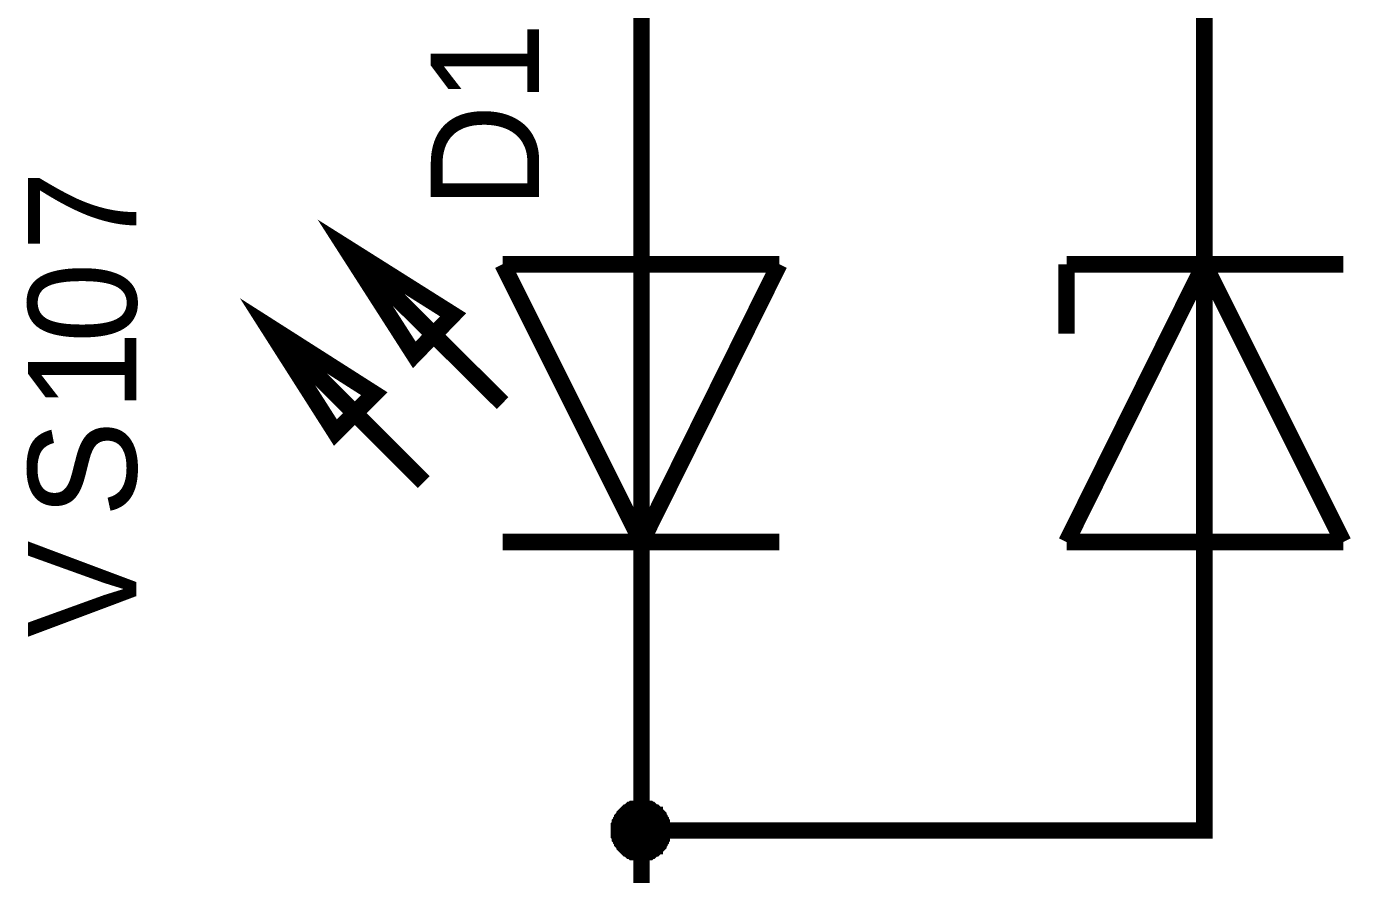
# Model space of a CAD drawing. Header units: millimetres. Extents: x 0 to 20.9, y 0 to 9.5.
# Drawn here: x 18.564 to 19.505, y 3.269 to 3.87 of the extents above; entities that cross this region are included whole.
import ezdxf

# ---------------------------------------------------------------- set-up
doc = ezdxf.new("R2010")
doc.units = ezdxf.units.MM
doc.header["$MEASUREMENT"] = 0
doc.layers.add('Sheet', color=255, linetype='Continuous')

msp = doc.modelspace()

# ---------------------------------------------------------------- linework, layer by layer
at = {"layer": 'Sheet'}
for points, const_width in [([(19.40005, 3.79933), (19.40005, 3.90626), (19.00074, 3.90626), (19.00074, 3.79933)], 0.0118), ([(19.00074, 3.70159), (19.00074, 3.79933)], 0.0118), ([(19.40005, 3.70159), (19.40005, 3.79933)], 0.0118), ([(18.90216, 3.60302), (18.79022, 3.71412)], 0.0118), ([(18.83951, 3.63727), (18.79022, 3.71412)], 0.0118), ([(18.86708, 3.66567), (18.79022, 3.71412)], 0.0118), ([(18.90216, 3.70159), (19.09848, 3.70159)], 0.0118), ([(18.90216, 3.70159), (19.00074, 3.50444)], 0.0118), ([(19.09848, 3.70159), (19.00074, 3.50444)], 0.0118), ([(19.00074, 3.50444), (19.00074, 3.70159)], 0.0118), ([(19.49862, 3.70159), (19.30231, 3.70159)], 0.0118), ([(19.30231, 3.50444), (19.40005, 3.70159)], 0.0118), ([(19.30231, 3.70159), (19.30231, 3.6523)], 0.0118), ([(19.40005, 3.50444), (19.40005, 3.70159)], 0.0118), ([(19.40005, 3.70159), (19.49862, 3.50444)], 0.0118), ([(18.84619, 3.54705), (18.73509, 3.65815)], 0.0118), ([(18.8111, 3.6097), (18.73509, 3.65815)], 0.0118), ([(18.78354, 3.58213), (18.73509, 3.65815)], 0.0118), ([(18.90216, 3.50444), (19.09848, 3.50444)], 0.0118), ([(19.00074, 3.50444), (19.00074, 3.40587)], 0.0118), ([(19.49862, 3.50444), (19.30231, 3.50444)], 0.0118), ([(19.40005, 3.50444), (19.40005, 3.40587)], 0.0118), ([(19.40005, 3.40587), (19.40005, 3.29977), (19.00074, 3.29977)], 0.0118), ([(19.00074, 3.09928), (19.00074, 3.29977), (19.00074, 3.40587)], 0.0118), ([(18.98069, 3.29977), (18.98069, 3.30061), (18.98069, 3.30144), (18.98069, 3.30311), (18.98069, 3.30395), (18.98152, 3.30478), (18.98152, 3.30562), (18.98152, 3.30645), (18.98236, 3.30729), (18.98236, 3.30813), (18.98319, 3.30896), (18.98319, 3.3098), (18.98403, 3.31063), (18.98486, 3.31147), (18.98486, 3.3123), (18.9857, 3.31314), (18.98653, 3.31397), (18.98737, 3.31481), (18.98737, 3.31481), (18.98821, 3.31564), (18.98904, 3.31648), (18.98988, 3.31648), (18.99071, 3.31731), (18.99155, 3.31815), (18.99238, 3.31815), (18.99322, 3.31899), (18.99489, 3.31899), (18.99572, 3.31899), (18.99656, 3.31982), (18.99739, 3.31982), (18.99823, 3.31982), (18.9999, 3.31982), (19.00074, 3.31982)], 0.0039), ([(18.98069, 3.29977), (18.98069, 3.30061), (18.98069, 3.30144), (18.98069, 3.30311), (18.98069, 3.30395), (18.98152, 3.30478), (18.98152, 3.30562), (18.98152, 3.30645), (18.98236, 3.30729), (18.98236, 3.30813), (18.98319, 3.30896), (18.98319, 3.3098), (18.98403, 3.31063), (18.98486, 3.31147), (18.98486, 3.3123), (18.9857, 3.31314), (18.98653, 3.31397), (18.98737, 3.31481), (18.98737, 3.31481), (18.98821, 3.31564), (18.98904, 3.31648), (18.98988, 3.31648), (18.99071, 3.31731), (18.99155, 3.31815), (18.99238, 3.31815), (18.99322, 3.31899), (18.99489, 3.31899), (18.99572, 3.31899), (18.99656, 3.31982), (18.99739, 3.31982), (18.99823, 3.31982), (18.9999, 3.31982), (19.00074, 3.31982)], 0.0039), ([(18.98069, 3.29977), (18.98069, 3.30061), (18.98069, 3.30144), (18.98069, 3.30311), (18.98069, 3.30395), (18.98152, 3.30478), (18.98152, 3.30562), (18.98152, 3.30645), (18.98236, 3.30729), (18.98236, 3.30813), (18.98319, 3.30896), (18.98319, 3.3098), (18.98403, 3.31063), (18.98486, 3.31147), (18.98486, 3.3123), (18.9857, 3.31314), (18.98653, 3.31397), (18.98737, 3.31481), (18.98737, 3.31481), (18.98821, 3.31564), (18.98904, 3.31648), (18.98988, 3.31648), (18.99071, 3.31731), (18.99155, 3.31815), (18.99238, 3.31815), (18.99322, 3.31899), (18.99489, 3.31899), (18.99572, 3.31899), (18.99656, 3.31982), (18.99739, 3.31982), (18.99823, 3.31982), (18.9999, 3.31982), (19.00074, 3.31982)], 0.0039), ([(18.98069, 3.29977), (18.98069, 3.30061), (18.98069, 3.30144), (18.98069, 3.30311), (18.98069, 3.30395), (18.98152, 3.30478), (18.98152, 3.30562), (18.98152, 3.30645), (18.98236, 3.30729), (18.98236, 3.30813), (18.98319, 3.30896), (18.98319, 3.3098), (18.98403, 3.31063), (18.98486, 3.31147), (18.98486, 3.3123), (18.9857, 3.31314), (18.98653, 3.31397), (18.98737, 3.31481), (18.98737, 3.31481), (18.98821, 3.31564), (18.98904, 3.31648), (18.98988, 3.31648), (18.99071, 3.31731), (18.99155, 3.31815), (18.99238, 3.31815), (18.99322, 3.31899), (18.99489, 3.31899), (18.99572, 3.31899), (18.99656, 3.31982), (18.99739, 3.31982), (18.99823, 3.31982), (18.9999, 3.31982), (19.00074, 3.31982)], 0.0039), ([(18.98069, 3.29977), (18.98069, 3.30061), (18.98069, 3.30144), (18.98069, 3.30311), (18.98069, 3.30395), (18.98152, 3.30478), (18.98152, 3.30562), (18.98152, 3.30645), (18.98236, 3.30729), (18.98236, 3.30813), (18.98319, 3.30896), (18.98319, 3.3098), (18.98403, 3.31063), (18.98486, 3.31147), (18.98486, 3.3123), (18.9857, 3.31314), (18.98653, 3.31397), (18.98737, 3.31481), (18.98737, 3.31481), (18.98821, 3.31564), (18.98904, 3.31648), (18.98988, 3.31648), (18.99071, 3.31731), (18.99155, 3.31815), (18.99238, 3.31815), (18.99322, 3.31899), (18.99489, 3.31899), (18.99572, 3.31899), (18.99656, 3.31982), (18.99739, 3.31982), (18.99823, 3.31982), (18.9999, 3.31982), (19.00074, 3.31982)], 0.0039), ([(18.98069, 3.29977), (18.98069, 3.30061), (18.98069, 3.30144), (18.98069, 3.30311), (18.98069, 3.30395), (18.98152, 3.30478), (18.98152, 3.30562), (18.98152, 3.30645), (18.98236, 3.30729), (18.98236, 3.30813), (18.98319, 3.30896), (18.98319, 3.3098), (18.98403, 3.31063), (18.98486, 3.31147), (18.98486, 3.3123), (18.9857, 3.31314), (18.98653, 3.31397), (18.98737, 3.31481), (18.98737, 3.31481), (18.98821, 3.31564), (18.98904, 3.31648), (18.98988, 3.31648), (18.99071, 3.31731), (18.99155, 3.31815), (18.99238, 3.31815), (18.99322, 3.31899), (18.99489, 3.31899), (18.99572, 3.31899), (18.99656, 3.31982), (18.99739, 3.31982), (18.99823, 3.31982), (18.9999, 3.31982), (19.00074, 3.31982)], 0.0039), ([(18.98069, 3.29977), (18.98069, 3.30061), (18.98069, 3.30144), (18.98069, 3.30311), (18.98069, 3.30395), (18.98152, 3.30478), (18.98152, 3.30562), (18.98152, 3.30645), (18.98236, 3.30729), (18.98236, 3.30813), (18.98319, 3.30896), (18.98319, 3.3098), (18.98403, 3.31063), (18.98486, 3.31147), (18.98486, 3.3123), (18.9857, 3.31314), (18.98653, 3.31397), (18.98737, 3.31481), (18.98737, 3.31481), (18.98821, 3.31564), (18.98904, 3.31648), (18.98988, 3.31648), (18.99071, 3.31731), (18.99155, 3.31815), (18.99238, 3.31815), (18.99322, 3.31899), (18.99489, 3.31899), (18.99572, 3.31899), (18.99656, 3.31982), (18.99739, 3.31982), (18.99823, 3.31982), (18.9999, 3.31982), (19.00074, 3.31982)], 0.0039), ([(18.98069, 3.29977), (18.98069, 3.30061), (18.98069, 3.30144), (18.98069, 3.30311), (18.98069, 3.30395), (18.98152, 3.30478), (18.98152, 3.30562), (18.98152, 3.30645), (18.98236, 3.30729), (18.98236, 3.30813), (18.98319, 3.30896), (18.98319, 3.3098), (18.98403, 3.31063), (18.98486, 3.31147), (18.98486, 3.3123), (18.9857, 3.31314), (18.98653, 3.31397), (18.98737, 3.31481), (18.98737, 3.31481), (18.98821, 3.31564), (18.98904, 3.31648), (18.98988, 3.31648), (18.99071, 3.31731), (18.99155, 3.31815), (18.99238, 3.31815), (18.99322, 3.31899), (18.99489, 3.31899), (18.99572, 3.31899), (18.99656, 3.31982), (18.99739, 3.31982), (18.99823, 3.31982), (18.9999, 3.31982), (19.00074, 3.31982)], 0.0039), ([(19.00074, 3.31982), (19.00074, 3.31982)], 0.0039), ([(19.00074, 3.31982), (19.00157, 3.31982), (19.00241, 3.31982), (19.00408, 3.31982), (19.00491, 3.31982), (19.00575, 3.31899), (19.00658, 3.31899), (19.00742, 3.31899), (19.00825, 3.31815), (19.00909, 3.31815), (19.00993, 3.31731), (19.01076, 3.31648), (19.0116, 3.31648), (19.01243, 3.31564), (19.01327, 3.31481), (19.0141, 3.31481), (19.0141, 3.31397), (19.01494, 3.31314), (19.01577, 3.3123), (19.01661, 3.31147), (19.01661, 3.31063), (19.01744, 3.3098), (19.01744, 3.30896), (19.01828, 3.30813), (19.01828, 3.30729), (19.01911, 3.30645), (19.01911, 3.30562), (19.01911, 3.30478), (19.01995, 3.30395), (19.01995, 3.30311), (19.01995, 3.30144), (19.01995, 3.30061), (19.01995, 3.29977)], 0.0039), ([(19.00074, 3.31982), (19.00074, 3.31982)], 0.0039), ([(19.00074, 3.31982), (19.00157, 3.31982), (19.00241, 3.31982), (19.00408, 3.31982), (19.00491, 3.31982), (19.00575, 3.31899), (19.00658, 3.31899), (19.00742, 3.31899), (19.00825, 3.31815), (19.00909, 3.31815), (19.00993, 3.31731), (19.01076, 3.31648), (19.0116, 3.31648), (19.01243, 3.31564), (19.01327, 3.31481), (19.0141, 3.31481), (19.0141, 3.31397), (19.01494, 3.31314), (19.01577, 3.3123), (19.01661, 3.31147), (19.01661, 3.31063), (19.01744, 3.3098), (19.01744, 3.30896), (19.01828, 3.30813), (19.01828, 3.30729), (19.01911, 3.30645), (19.01911, 3.30562), (19.01911, 3.30478), (19.01995, 3.30395), (19.01995, 3.30311), (19.01995, 3.30144), (19.01995, 3.30061), (19.01995, 3.29977)], 0.0039), ([(19.00074, 3.31982), (19.00074, 3.31982)], 0.0039), ([(19.00074, 3.31982), (19.00157, 3.31982), (19.00241, 3.31982), (19.00408, 3.31982), (19.00491, 3.31982), (19.00575, 3.31899), (19.00658, 3.31899), (19.00742, 3.31899), (19.00825, 3.31815), (19.00909, 3.31815), (19.00993, 3.31731), (19.01076, 3.31648), (19.0116, 3.31648), (19.01243, 3.31564), (19.01327, 3.31481), (19.0141, 3.31481), (19.0141, 3.31397), (19.01494, 3.31314), (19.01577, 3.3123), (19.01661, 3.31147), (19.01661, 3.31063), (19.01744, 3.3098), (19.01744, 3.30896), (19.01828, 3.30813), (19.01828, 3.30729), (19.01911, 3.30645), (19.01911, 3.30562), (19.01911, 3.30478), (19.01995, 3.30395), (19.01995, 3.30311), (19.01995, 3.30144), (19.01995, 3.30061), (19.01995, 3.29977)], 0.0039), ([(19.00074, 3.31982), (19.00074, 3.31982)], 0.0039), ([(19.00074, 3.31982), (19.00157, 3.31982), (19.00241, 3.31982), (19.00408, 3.31982), (19.00491, 3.31982), (19.00575, 3.31899), (19.00658, 3.31899), (19.00742, 3.31899), (19.00825, 3.31815), (19.00909, 3.31815), (19.00993, 3.31731), (19.01076, 3.31648), (19.0116, 3.31648), (19.01243, 3.31564), (19.01327, 3.31481), (19.0141, 3.31481), (19.0141, 3.31397), (19.01494, 3.31314), (19.01577, 3.3123), (19.01661, 3.31147), (19.01661, 3.31063), (19.01744, 3.3098), (19.01744, 3.30896), (19.01828, 3.30813), (19.01828, 3.30729), (19.01911, 3.30645), (19.01911, 3.30562), (19.01911, 3.30478), (19.01995, 3.30395), (19.01995, 3.30311), (19.01995, 3.30144), (19.01995, 3.30061), (19.01995, 3.29977)], 0.0039), ([(19.00074, 3.31982), (19.00074, 3.31982)], 0.0039), ([(19.00074, 3.31982), (19.00157, 3.31982), (19.00241, 3.31982), (19.00408, 3.31982), (19.00491, 3.31982), (19.00575, 3.31899), (19.00658, 3.31899), (19.00742, 3.31899), (19.00825, 3.31815), (19.00909, 3.31815), (19.00993, 3.31731), (19.01076, 3.31648), (19.0116, 3.31648), (19.01243, 3.31564), (19.01327, 3.31481), (19.0141, 3.31481), (19.0141, 3.31397), (19.01494, 3.31314), (19.01577, 3.3123), (19.01661, 3.31147), (19.01661, 3.31063), (19.01744, 3.3098), (19.01744, 3.30896), (19.01828, 3.30813), (19.01828, 3.30729), (19.01911, 3.30645), (19.01911, 3.30562), (19.01911, 3.30478), (19.01995, 3.30395), (19.01995, 3.30311), (19.01995, 3.30144), (19.01995, 3.30061), (19.01995, 3.29977)], 0.0039), ([(19.00074, 3.31982), (19.00074, 3.31982)], 0.0039), ([(19.00074, 3.31982), (19.00157, 3.31982), (19.00241, 3.31982), (19.00408, 3.31982), (19.00491, 3.31982), (19.00575, 3.31899), (19.00658, 3.31899), (19.00742, 3.31899), (19.00825, 3.31815), (19.00909, 3.31815), (19.00993, 3.31731), (19.01076, 3.31648), (19.0116, 3.31648), (19.01243, 3.31564), (19.01327, 3.31481), (19.0141, 3.31481), (19.0141, 3.31397), (19.01494, 3.31314), (19.01577, 3.3123), (19.01661, 3.31147), (19.01661, 3.31063), (19.01744, 3.3098), (19.01744, 3.30896), (19.01828, 3.30813), (19.01828, 3.30729), (19.01911, 3.30645), (19.01911, 3.30562), (19.01911, 3.30478), (19.01995, 3.30395), (19.01995, 3.30311), (19.01995, 3.30144), (19.01995, 3.30061), (19.01995, 3.29977)], 0.0039), ([(19.00074, 3.31982), (19.00074, 3.31982)], 0.0039), ([(19.00074, 3.31982), (19.00157, 3.31982), (19.00241, 3.31982), (19.00408, 3.31982), (19.00491, 3.31982), (19.00575, 3.31899), (19.00658, 3.31899), (19.00742, 3.31899), (19.00825, 3.31815), (19.00909, 3.31815), (19.00993, 3.31731), (19.01076, 3.31648), (19.0116, 3.31648), (19.01243, 3.31564), (19.01327, 3.31481), (19.0141, 3.31481), (19.0141, 3.31397), (19.01494, 3.31314), (19.01577, 3.3123), (19.01661, 3.31147), (19.01661, 3.31063), (19.01744, 3.3098), (19.01744, 3.30896), (19.01828, 3.30813), (19.01828, 3.30729), (19.01911, 3.30645), (19.01911, 3.30562), (19.01911, 3.30478), (19.01995, 3.30395), (19.01995, 3.30311), (19.01995, 3.30144), (19.01995, 3.30061), (19.01995, 3.29977)], 0.0039), ([(19.00074, 3.31982), (19.00074, 3.31982)], 0.0039), ([(19.00074, 3.31982), (19.00157, 3.31982), (19.00241, 3.31982), (19.00408, 3.31982), (19.00491, 3.31982), (19.00575, 3.31899), (19.00658, 3.31899), (19.00742, 3.31899), (19.00825, 3.31815), (19.00909, 3.31815), (19.00993, 3.31731), (19.01076, 3.31648), (19.0116, 3.31648), (19.01243, 3.31564), (19.01327, 3.31481), (19.0141, 3.31481), (19.0141, 3.31397), (19.01494, 3.31314), (19.01577, 3.3123), (19.01661, 3.31147), (19.01661, 3.31063), (19.01744, 3.3098), (19.01744, 3.30896), (19.01828, 3.30813), (19.01828, 3.30729), (19.01911, 3.30645), (19.01911, 3.30562), (19.01911, 3.30478), (19.01995, 3.30395), (19.01995, 3.30311), (19.01995, 3.30144), (19.01995, 3.30061), (19.01995, 3.29977)], 0.0039), ([(19.00074, 3.27972), (18.9999, 3.27972), (18.99823, 3.27972), (18.99739, 3.27972), (18.99656, 3.27972), (18.99572, 3.28056), (18.99489, 3.28056), (18.99322, 3.28056), (18.99238, 3.28139), (18.99155, 3.28139), (18.99071, 3.28223), (18.98988, 3.28306), (18.98904, 3.28306), (18.98821, 3.2839), (18.98737, 3.28473), (18.98737, 3.28473), (18.98653, 3.28557), (18.9857, 3.28641), (18.98486, 3.28724), (18.98486, 3.28808), (18.98403, 3.28891), (18.98319, 3.28975), (18.98319, 3.29058), (18.98236, 3.29142), (18.98236, 3.29225), (18.98152, 3.29309), (18.98152, 3.29392), (18.98152, 3.29476), (18.98069, 3.29559), (18.98069, 3.29643), (18.98069, 3.2981), (18.98069, 3.29894), (18.98069, 3.29977)], 0.0039), ([(18.98069, 3.29977), (18.98069, 3.29977)], 0.0039), ([(19.00074, 3.27972), (18.9999, 3.27972), (18.99823, 3.27972), (18.99739, 3.27972), (18.99656, 3.27972), (18.99572, 3.28056), (18.99489, 3.28056), (18.99322, 3.28056), (18.99238, 3.28139), (18.99155, 3.28139), (18.99071, 3.28223), (18.98988, 3.28306), (18.98904, 3.28306), (18.98821, 3.2839), (18.98737, 3.28473), (18.98737, 3.28473), (18.98653, 3.28557), (18.9857, 3.28641), (18.98486, 3.28724), (18.98486, 3.28808), (18.98403, 3.28891), (18.98319, 3.28975), (18.98319, 3.29058), (18.98236, 3.29142), (18.98236, 3.29225), (18.98152, 3.29309), (18.98152, 3.29392), (18.98152, 3.29476), (18.98069, 3.29559), (18.98069, 3.29643), (18.98069, 3.2981), (18.98069, 3.29894), (18.98069, 3.29977)], 0.0039), ([(18.98069, 3.29977), (18.98069, 3.29977)], 0.0039), ([(19.00074, 3.27972), (18.9999, 3.27972), (18.99823, 3.27972), (18.99739, 3.27972), (18.99656, 3.27972), (18.99572, 3.28056), (18.99489, 3.28056), (18.99322, 3.28056), (18.99238, 3.28139), (18.99155, 3.28139), (18.99071, 3.28223), (18.98988, 3.28306), (18.98904, 3.28306), (18.98821, 3.2839), (18.98737, 3.28473), (18.98737, 3.28473), (18.98653, 3.28557), (18.9857, 3.28641), (18.98486, 3.28724), (18.98486, 3.28808), (18.98403, 3.28891), (18.98319, 3.28975), (18.98319, 3.29058), (18.98236, 3.29142), (18.98236, 3.29225), (18.98152, 3.29309), (18.98152, 3.29392), (18.98152, 3.29476), (18.98069, 3.29559), (18.98069, 3.29643), (18.98069, 3.2981), (18.98069, 3.29894), (18.98069, 3.29977)], 0.0039), ([(18.98069, 3.29977), (18.98069, 3.29977)], 0.0039), ([(19.00074, 3.27972), (18.9999, 3.27972), (18.99823, 3.27972), (18.99739, 3.27972), (18.99656, 3.27972), (18.99572, 3.28056), (18.99489, 3.28056), (18.99322, 3.28056), (18.99238, 3.28139), (18.99155, 3.28139), (18.99071, 3.28223), (18.98988, 3.28306), (18.98904, 3.28306), (18.98821, 3.2839), (18.98737, 3.28473), (18.98737, 3.28473), (18.98653, 3.28557), (18.9857, 3.28641), (18.98486, 3.28724), (18.98486, 3.28808), (18.98403, 3.28891), (18.98319, 3.28975), (18.98319, 3.29058), (18.98236, 3.29142), (18.98236, 3.29225), (18.98152, 3.29309), (18.98152, 3.29392), (18.98152, 3.29476), (18.98069, 3.29559), (18.98069, 3.29643), (18.98069, 3.2981), (18.98069, 3.29894), (18.98069, 3.29977)], 0.0039), ([(18.98069, 3.29977), (18.98069, 3.29977)], 0.0039), ([(19.00074, 3.27972), (18.9999, 3.27972), (18.99823, 3.27972), (18.99739, 3.27972), (18.99656, 3.27972), (18.99572, 3.28056), (18.99489, 3.28056), (18.99322, 3.28056), (18.99238, 3.28139), (18.99155, 3.28139), (18.99071, 3.28223), (18.98988, 3.28306), (18.98904, 3.28306), (18.98821, 3.2839), (18.98737, 3.28473), (18.98737, 3.28473), (18.98653, 3.28557), (18.9857, 3.28641), (18.98486, 3.28724), (18.98486, 3.28808), (18.98403, 3.28891), (18.98319, 3.28975), (18.98319, 3.29058), (18.98236, 3.29142), (18.98236, 3.29225), (18.98152, 3.29309), (18.98152, 3.29392), (18.98152, 3.29476), (18.98069, 3.29559), (18.98069, 3.29643), (18.98069, 3.2981), (18.98069, 3.29894), (18.98069, 3.29977)], 0.0039), ([(18.98069, 3.29977), (18.98069, 3.29977)], 0.0039), ([(19.00074, 3.27972), (18.9999, 3.27972), (18.99823, 3.27972), (18.99739, 3.27972), (18.99656, 3.27972), (18.99572, 3.28056), (18.99489, 3.28056), (18.99322, 3.28056), (18.99238, 3.28139), (18.99155, 3.28139), (18.99071, 3.28223), (18.98988, 3.28306), (18.98904, 3.28306), (18.98821, 3.2839), (18.98737, 3.28473), (18.98737, 3.28473), (18.98653, 3.28557), (18.9857, 3.28641), (18.98486, 3.28724), (18.98486, 3.28808), (18.98403, 3.28891), (18.98319, 3.28975), (18.98319, 3.29058), (18.98236, 3.29142), (18.98236, 3.29225), (18.98152, 3.29309), (18.98152, 3.29392), (18.98152, 3.29476), (18.98069, 3.29559), (18.98069, 3.29643), (18.98069, 3.2981), (18.98069, 3.29894), (18.98069, 3.29977)], 0.0039), ([(18.98069, 3.29977), (18.98069, 3.29977)], 0.0039), ([(19.00074, 3.27972), (18.9999, 3.27972), (18.99823, 3.27972), (18.99739, 3.27972), (18.99656, 3.27972), (18.99572, 3.28056), (18.99489, 3.28056), (18.99322, 3.28056), (18.99238, 3.28139), (18.99155, 3.28139), (18.99071, 3.28223), (18.98988, 3.28306), (18.98904, 3.28306), (18.98821, 3.2839), (18.98737, 3.28473), (18.98737, 3.28473), (18.98653, 3.28557), (18.9857, 3.28641), (18.98486, 3.28724), (18.98486, 3.28808), (18.98403, 3.28891), (18.98319, 3.28975), (18.98319, 3.29058), (18.98236, 3.29142), (18.98236, 3.29225), (18.98152, 3.29309), (18.98152, 3.29392), (18.98152, 3.29476), (18.98069, 3.29559), (18.98069, 3.29643), (18.98069, 3.2981), (18.98069, 3.29894), (18.98069, 3.29977)], 0.0039), ([(18.98069, 3.29977), (18.98069, 3.29977)], 0.0039), ([(19.00074, 3.27972), (18.9999, 3.27972), (18.99823, 3.27972), (18.99739, 3.27972), (18.99656, 3.27972), (18.99572, 3.28056), (18.99489, 3.28056), (18.99322, 3.28056), (18.99238, 3.28139), (18.99155, 3.28139), (18.99071, 3.28223), (18.98988, 3.28306), (18.98904, 3.28306), (18.98821, 3.2839), (18.98737, 3.28473), (18.98737, 3.28473), (18.98653, 3.28557), (18.9857, 3.28641), (18.98486, 3.28724), (18.98486, 3.28808), (18.98403, 3.28891), (18.98319, 3.28975), (18.98319, 3.29058), (18.98236, 3.29142), (18.98236, 3.29225), (18.98152, 3.29309), (18.98152, 3.29392), (18.98152, 3.29476), (18.98069, 3.29559), (18.98069, 3.29643), (18.98069, 3.2981), (18.98069, 3.29894), (18.98069, 3.29977)], 0.0039), ([(18.98069, 3.29977), (18.98069, 3.29977)], 0.0039), ([(19.01995, 3.29977), (19.01995, 3.29894), (19.01995, 3.2981), (19.01995, 3.29643), (19.01995, 3.29559), (19.01911, 3.29476), (19.01911, 3.29392), (19.01911, 3.29309), (19.01828, 3.29225), (19.01828, 3.29142), (19.01744, 3.29058), (19.01744, 3.28975), (19.01661, 3.28891), (19.01661, 3.28808), (19.01577, 3.28724), (19.01494, 3.28641), (19.0141, 3.28557), (19.0141, 3.28473), (19.01327, 3.28473), (19.01243, 3.2839), (19.0116, 3.28306), (19.01076, 3.28306), (19.00993, 3.28223), (19.00909, 3.28139), (19.00825, 3.28139), (19.00742, 3.28056), (19.00658, 3.28056), (19.00575, 3.28056), (19.00491, 3.27972), (19.00408, 3.27972), (19.00241, 3.27972), (19.00157, 3.27972), (19.00074, 3.27972)], 0.0039), ([(19.01995, 3.29977), (19.01995, 3.29894), (19.01995, 3.2981), (19.01995, 3.29643), (19.01995, 3.29559), (19.01911, 3.29476), (19.01911, 3.29392), (19.01911, 3.29309), (19.01828, 3.29225), (19.01828, 3.29142), (19.01744, 3.29058), (19.01744, 3.28975), (19.01661, 3.28891), (19.01661, 3.28808), (19.01577, 3.28724), (19.01494, 3.28641), (19.0141, 3.28557), (19.0141, 3.28473), (19.01327, 3.28473), (19.01243, 3.2839), (19.0116, 3.28306), (19.01076, 3.28306), (19.00993, 3.28223), (19.00909, 3.28139), (19.00825, 3.28139), (19.00742, 3.28056), (19.00658, 3.28056), (19.00575, 3.28056), (19.00491, 3.27972), (19.00408, 3.27972), (19.00241, 3.27972), (19.00157, 3.27972), (19.00074, 3.27972)], 0.0039), ([(19.01995, 3.29977), (19.01995, 3.29894), (19.01995, 3.2981), (19.01995, 3.29643), (19.01995, 3.29559), (19.01911, 3.29476), (19.01911, 3.29392), (19.01911, 3.29309), (19.01828, 3.29225), (19.01828, 3.29142), (19.01744, 3.29058), (19.01744, 3.28975), (19.01661, 3.28891), (19.01661, 3.28808), (19.01577, 3.28724), (19.01494, 3.28641), (19.0141, 3.28557), (19.0141, 3.28473), (19.01327, 3.28473), (19.01243, 3.2839), (19.0116, 3.28306), (19.01076, 3.28306), (19.00993, 3.28223), (19.00909, 3.28139), (19.00825, 3.28139), (19.00742, 3.28056), (19.00658, 3.28056), (19.00575, 3.28056), (19.00491, 3.27972), (19.00408, 3.27972), (19.00241, 3.27972), (19.00157, 3.27972), (19.00074, 3.27972)], 0.0039), ([(19.01995, 3.29977), (19.01995, 3.29894), (19.01995, 3.2981), (19.01995, 3.29643), (19.01995, 3.29559), (19.01911, 3.29476), (19.01911, 3.29392), (19.01911, 3.29309), (19.01828, 3.29225), (19.01828, 3.29142), (19.01744, 3.29058), (19.01744, 3.28975), (19.01661, 3.28891), (19.01661, 3.28808), (19.01577, 3.28724), (19.01494, 3.28641), (19.0141, 3.28557), (19.0141, 3.28473), (19.01327, 3.28473), (19.01243, 3.2839), (19.0116, 3.28306), (19.01076, 3.28306), (19.00993, 3.28223), (19.00909, 3.28139), (19.00825, 3.28139), (19.00742, 3.28056), (19.00658, 3.28056), (19.00575, 3.28056), (19.00491, 3.27972), (19.00408, 3.27972), (19.00241, 3.27972), (19.00157, 3.27972), (19.00074, 3.27972)], 0.0039), ([(19.01995, 3.29977), (19.01995, 3.29894), (19.01995, 3.2981), (19.01995, 3.29643), (19.01995, 3.29559), (19.01911, 3.29476), (19.01911, 3.29392), (19.01911, 3.29309), (19.01828, 3.29225), (19.01828, 3.29142), (19.01744, 3.29058), (19.01744, 3.28975), (19.01661, 3.28891), (19.01661, 3.28808), (19.01577, 3.28724), (19.01494, 3.28641), (19.0141, 3.28557), (19.0141, 3.28473), (19.01327, 3.28473), (19.01243, 3.2839), (19.0116, 3.28306), (19.01076, 3.28306), (19.00993, 3.28223), (19.00909, 3.28139), (19.00825, 3.28139), (19.00742, 3.28056), (19.00658, 3.28056), (19.00575, 3.28056), (19.00491, 3.27972), (19.00408, 3.27972), (19.00241, 3.27972), (19.00157, 3.27972), (19.00074, 3.27972)], 0.0039), ([(19.01995, 3.29977), (19.01995, 3.29894), (19.01995, 3.2981), (19.01995, 3.29643), (19.01995, 3.29559), (19.01911, 3.29476), (19.01911, 3.29392), (19.01911, 3.29309), (19.01828, 3.29225), (19.01828, 3.29142), (19.01744, 3.29058), (19.01744, 3.28975), (19.01661, 3.28891), (19.01661, 3.28808), (19.01577, 3.28724), (19.01494, 3.28641), (19.0141, 3.28557), (19.0141, 3.28473), (19.01327, 3.28473), (19.01243, 3.2839), (19.0116, 3.28306), (19.01076, 3.28306), (19.00993, 3.28223), (19.00909, 3.28139), (19.00825, 3.28139), (19.00742, 3.28056), (19.00658, 3.28056), (19.00575, 3.28056), (19.00491, 3.27972), (19.00408, 3.27972), (19.00241, 3.27972), (19.00157, 3.27972), (19.00074, 3.27972)], 0.0039), ([(19.01995, 3.29977), (19.01995, 3.29894), (19.01995, 3.2981), (19.01995, 3.29643), (19.01995, 3.29559), (19.01911, 3.29476), (19.01911, 3.29392), (19.01911, 3.29309), (19.01828, 3.29225), (19.01828, 3.29142), (19.01744, 3.29058), (19.01744, 3.28975), (19.01661, 3.28891), (19.01661, 3.28808), (19.01577, 3.28724), (19.01494, 3.28641), (19.0141, 3.28557), (19.0141, 3.28473), (19.01327, 3.28473), (19.01243, 3.2839), (19.0116, 3.28306), (19.01076, 3.28306), (19.00993, 3.28223), (19.00909, 3.28139), (19.00825, 3.28139), (19.00742, 3.28056), (19.00658, 3.28056), (19.00575, 3.28056), (19.00491, 3.27972), (19.00408, 3.27972), (19.00241, 3.27972), (19.00157, 3.27972), (19.00074, 3.27972)], 0.0039), ([(19.01995, 3.29977), (19.01995, 3.29894), (19.01995, 3.2981), (19.01995, 3.29643), (19.01995, 3.29559), (19.01911, 3.29476), (19.01911, 3.29392), (19.01911, 3.29309), (19.01828, 3.29225), (19.01828, 3.29142), (19.01744, 3.29058), (19.01744, 3.28975), (19.01661, 3.28891), (19.01661, 3.28808), (19.01577, 3.28724), (19.01494, 3.28641), (19.0141, 3.28557), (19.0141, 3.28473), (19.01327, 3.28473), (19.01243, 3.2839), (19.0116, 3.28306), (19.01076, 3.28306), (19.00993, 3.28223), (19.00909, 3.28139), (19.00825, 3.28139), (19.00742, 3.28056), (19.00658, 3.28056), (19.00575, 3.28056), (19.00491, 3.27972), (19.00408, 3.27972), (19.00241, 3.27972), (19.00157, 3.27972), (19.00074, 3.27972)], 0.0039), ([(19.01995, 3.29977), (19.01995, 3.29977), (19.01995, 3.29977), (19.01995, 3.29977), (19.01995, 3.29977), (19.01995, 3.29977), (19.01995, 3.29977), (19.01995, 3.29977), (19.01995, 3.29977), (19.01995, 3.29977), (19.01995, 3.29977), (19.01995, 3.29977), (19.01995, 3.29977), (19.01995, 3.29977), (19.01995, 3.29977), (19.01995, 3.29977), (19.01995, 3.29977), (19.01995, 3.29977), (19.01995, 3.29977), (19.01995, 3.29977), (19.01995, 3.29977), (19.01995, 3.29977), (19.01995, 3.29977), (19.01995, 3.29977), (19.01995, 3.29977), (19.01995, 3.29977), (19.01995, 3.29977), (19.01995, 3.29977), (19.01995, 3.29977), (19.01995, 3.29977), (19.01995, 3.29977), (19.01995, 3.29977), (19.01995, 3.29977)], 0.0039), ([(19.01995, 3.29977), (19.01995, 3.29977)], 0.0039), ([(19.01995, 3.29977), (19.01995, 3.29977), (19.01995, 3.29977), (19.01995, 3.29977), (19.01995, 3.29977), (19.01995, 3.29977), (19.01995, 3.29977), (19.01995, 3.29977), (19.01995, 3.29977), (19.01995, 3.29977), (19.01995, 3.29977), (19.01995, 3.29977), (19.01995, 3.29977), (19.01995, 3.29977), (19.01995, 3.29977), (19.01995, 3.29977), (19.01995, 3.29977), (19.01995, 3.29977), (19.01995, 3.29977), (19.01995, 3.29977), (19.01995, 3.29977), (19.01995, 3.29977), (19.01995, 3.29977), (19.01995, 3.29977), (19.01995, 3.29977), (19.01995, 3.29977), (19.01995, 3.29977), (19.01995, 3.29977), (19.01995, 3.29977), (19.01995, 3.29977), (19.01995, 3.29977), (19.01995, 3.29977), (19.01995, 3.29977)], 0.0039), ([(19.01995, 3.29977), (19.01995, 3.29977)], 0.0039), ([(19.01995, 3.29977), (19.01995, 3.29977), (19.01995, 3.29977), (19.01995, 3.29977), (19.01995, 3.29977), (19.01995, 3.29977), (19.01995, 3.29977), (19.01995, 3.29977), (19.01995, 3.29977), (19.01995, 3.29977), (19.01995, 3.29977), (19.01995, 3.29977), (19.01995, 3.29977), (19.01995, 3.29977), (19.01995, 3.29977), (19.01995, 3.29977), (19.01995, 3.29977), (19.01995, 3.29977), (19.01995, 3.29977), (19.01995, 3.29977), (19.01995, 3.29977), (19.01995, 3.29977), (19.01995, 3.29977), (19.01995, 3.29977), (19.01995, 3.29977), (19.01995, 3.29977), (19.01995, 3.29977), (19.01995, 3.29977), (19.01995, 3.29977), (19.01995, 3.29977), (19.01995, 3.29977), (19.01995, 3.29977), (19.01995, 3.29977)], 0.0039), ([(19.01995, 3.29977), (19.01995, 3.29977)], 0.0039), ([(19.01995, 3.29977), (19.01995, 3.29977), (19.01995, 3.29977), (19.01995, 3.29977), (19.01995, 3.29977), (19.01995, 3.29977), (19.01995, 3.29977), (19.01995, 3.29977), (19.01995, 3.29977), (19.01995, 3.29977), (19.01995, 3.29977), (19.01995, 3.29977), (19.01995, 3.29977), (19.01995, 3.29977), (19.01995, 3.29977), (19.01995, 3.29977), (19.01995, 3.29977), (19.01995, 3.29977), (19.01995, 3.29977), (19.01995, 3.29977), (19.01995, 3.29977), (19.01995, 3.29977), (19.01995, 3.29977), (19.01995, 3.29977), (19.01995, 3.29977), (19.01995, 3.29977), (19.01995, 3.29977), (19.01995, 3.29977), (19.01995, 3.29977), (19.01995, 3.29977), (19.01995, 3.29977), (19.01995, 3.29977), (19.01995, 3.29977)], 0.0039), ([(19.01995, 3.29977), (19.01995, 3.29977)], 0.0039), ([(19.01995, 3.29977), (19.01995, 3.29977), (19.01995, 3.29977), (19.01995, 3.29977), (19.01995, 3.29977), (19.01995, 3.29977), (19.01995, 3.29977), (19.01995, 3.29977), (19.01995, 3.29977), (19.01995, 3.29977), (19.01995, 3.29977), (19.01995, 3.29977), (19.01995, 3.29977), (19.01995, 3.29977), (19.01995, 3.29977), (19.01995, 3.29977), (19.01995, 3.29977), (19.01995, 3.29977), (19.01995, 3.29977), (19.01995, 3.29977), (19.01995, 3.29977), (19.01995, 3.29977), (19.01995, 3.29977), (19.01995, 3.29977), (19.01995, 3.29977), (19.01995, 3.29977), (19.01995, 3.29977), (19.01995, 3.29977), (19.01995, 3.29977), (19.01995, 3.29977), (19.01995, 3.29977), (19.01995, 3.29977), (19.01995, 3.29977)], 0.0039), ([(19.01995, 3.29977), (19.01995, 3.29977)], 0.0039), ([(19.01995, 3.29977), (19.01995, 3.29977), (19.01995, 3.29977), (19.01995, 3.29977), (19.01995, 3.29977), (19.01995, 3.29977), (19.01995, 3.29977), (19.01995, 3.29977), (19.01995, 3.29977), (19.01995, 3.29977), (19.01995, 3.29977), (19.01995, 3.29977), (19.01995, 3.29977), (19.01995, 3.29977), (19.01995, 3.29977), (19.01995, 3.29977), (19.01995, 3.29977), (19.01995, 3.29977), (19.01995, 3.29977), (19.01995, 3.29977), (19.01995, 3.29977), (19.01995, 3.29977), (19.01995, 3.29977), (19.01995, 3.29977), (19.01995, 3.29977), (19.01995, 3.29977), (19.01995, 3.29977), (19.01995, 3.29977), (19.01995, 3.29977), (19.01995, 3.29977), (19.01995, 3.29977), (19.01995, 3.29977), (19.01995, 3.29977)], 0.0039), ([(19.01995, 3.29977), (19.01995, 3.29977)], 0.0039), ([(19.01995, 3.29977), (19.01995, 3.29977), (19.01995, 3.29977), (19.01995, 3.29977), (19.01995, 3.29977), (19.01995, 3.29977), (19.01995, 3.29977), (19.01995, 3.29977), (19.01995, 3.29977), (19.01995, 3.29977), (19.01995, 3.29977), (19.01995, 3.29977), (19.01995, 3.29977), (19.01995, 3.29977), (19.01995, 3.29977), (19.01995, 3.29977), (19.01995, 3.29977), (19.01995, 3.29977), (19.01995, 3.29977), (19.01995, 3.29977), (19.01995, 3.29977), (19.01995, 3.29977), (19.01995, 3.29977), (19.01995, 3.29977), (19.01995, 3.29977), (19.01995, 3.29977), (19.01995, 3.29977), (19.01995, 3.29977), (19.01995, 3.29977), (19.01995, 3.29977), (19.01995, 3.29977), (19.01995, 3.29977), (19.01995, 3.29977)], 0.0039), ([(19.01995, 3.29977), (19.01995, 3.29977)], 0.0039), ([(19.01995, 3.29977), (19.01995, 3.29977), (19.01995, 3.29977), (19.01995, 3.29977), (19.01995, 3.29977), (19.01995, 3.29977), (19.01995, 3.29977), (19.01995, 3.29977), (19.01995, 3.29977), (19.01995, 3.29977), (19.01995, 3.29977), (19.01995, 3.29977), (19.01995, 3.29977), (19.01995, 3.29977), (19.01995, 3.29977), (19.01995, 3.29977), (19.01995, 3.29977), (19.01995, 3.29977), (19.01995, 3.29977), (19.01995, 3.29977), (19.01995, 3.29977), (19.01995, 3.29977), (19.01995, 3.29977), (19.01995, 3.29977), (19.01995, 3.29977), (19.01995, 3.29977), (19.01995, 3.29977), (19.01995, 3.29977), (19.01995, 3.29977), (19.01995, 3.29977), (19.01995, 3.29977), (19.01995, 3.29977), (19.01995, 3.29977)], 0.0039), ([(19.01995, 3.29977), (19.01995, 3.29977)], 0.0039)]:
    msp.add_lwpolyline(points, dxfattribs=dict(at, const_width=const_width))
for points, const_width in [([(18.79022, 3.71412), (18.83951, 3.63727), (18.86708, 3.66567), (18.79022, 3.71412)], 0.0118), ([(18.79022, 3.71412), (18.83951, 3.63727), (18.86708, 3.66567), (18.79022, 3.71412)], 0.0039), ([(18.73509, 3.65815), (18.78354, 3.58213), (18.8111, 3.6097), (18.73509, 3.65815)], 0.0118), ([(18.73509, 3.65815), (18.78354, 3.58213), (18.8111, 3.6097), (18.73509, 3.65815)], 0.0039)]:
    msp.add_lwpolyline(points, close=True, dxfattribs=dict(at, const_width=const_width))
at = {"layer": 'Sheet', "const_width": 0.02}
msp.add_lwpolyline([(18.99, 3.3, 1), (19.01, 3.3, 1)], format="xyb", close=True, dxfattribs=at)

# ---------------------------------------------------------------- texts
at = {"layer": 'Sheet'}
for s, p in [('1', (18.92806, 3.81604)), ('D', (18.92806, 3.74085)), ('7', (18.64236, 3.71078)), ('0', (18.64236, 3.64562)), ('1', (18.64236, 3.59717)), ('S', (18.64236, 3.52198)), ('V', (18.64236, 3.43677))]:
    msp.add_text(s, height=0.07686, rotation=90, dxfattribs=at).set_placement(p)

doc.saveas('drawing.dxf')
